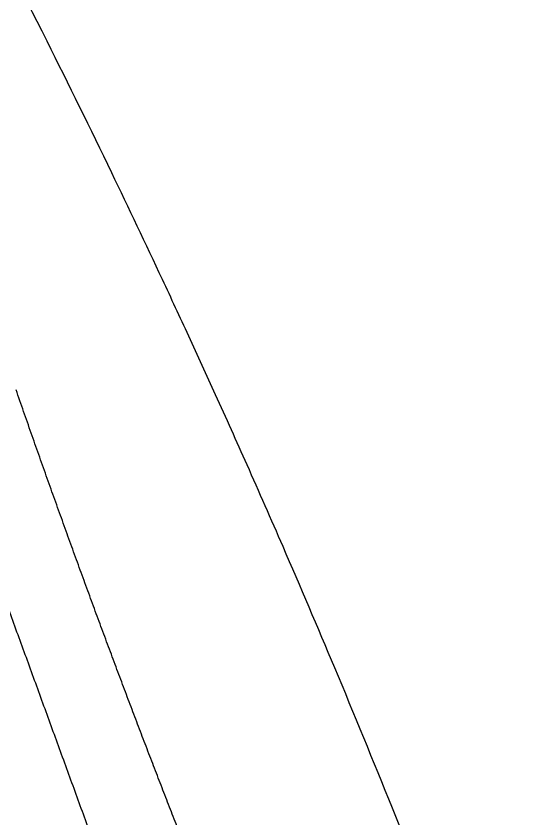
# Model space of a CAD drawing. Extents: x 0 to 1128, y 0 to 827.
# Drawn here: x 768.9 to 775.77, y 566.3 to 577.3 of the extents above; entities that cross this region are included whole.
import ezdxf

# ---------------------------------------------------------------- set-up
doc = ezdxf.new("R2010")
doc.units = 0
doc.header["$LTSCALE"] = 10
doc.header["$MEASUREMENT"] = 0
doc.layers.add('1', color=7, linetype='CONTINUOUS')

msp = doc.modelspace()

# ---------------------------------------------------------------- linework, layer by layer
at = {"layer": '1', "color": 7, "linetype": 'Continuous', "lineweight": -3}
for points, knots in [([(775.77, 561.951), (775.49, 562.723), (774.93, 564.228), (774.09, 566.368), (773.3, 568.292), (772.632, 569.858), (772.085, 571.104), (771.653, 572.065), (771.266, 572.911), (770.795, 573.926), (770.154, 575.276), (769.267, 577.082), (768.172, 579.225), (766.854, 581.694), (765.329, 584.412), (764.215, 586.289), (763.632, 587.246)], [0, 0, 0, 0, 0.087607, 0.171439, 0.245441, 0.309617, 0.353171, 0.390675, 0.422124, 0.452529, 0.510106, 0.58164, 0.66737, 0.766985, 0.880396, 1, 1, 1, 1]), ([(773.159, 561.003), (773.144, 561.042), (773.114, 561.119), (773.069, 561.236), (773.024, 561.352), (772.978, 561.469), (772.932, 561.586), (772.886, 561.703), (772.84, 561.821), (772.793, 561.939), (772.746, 562.058), (772.699, 562.177), (772.652, 562.296), (772.604, 562.415), (772.557, 562.535), (772.509, 562.655), (772.461, 562.776), (772.412, 562.897), (772.364, 563.018), (772.316, 563.14), (772.267, 563.261), (772.218, 563.384), (772.169, 563.507), (772.12, 563.63), (772.07, 563.753), (772.021, 563.877), (771.971, 564.001), (771.922, 564.126), (771.872, 564.251), (771.822, 564.376), (771.772, 564.502), (771.722, 564.628), (771.671, 564.754), (771.621, 564.881), (771.571, 565.008), (771.52, 565.136), (771.469, 565.264), (771.419, 565.392), (771.368, 565.521), (771.317, 565.65), (771.266, 565.78), (771.215, 565.91), (771.164, 566.04), (771.113, 566.171), (771.062, 566.302), (771.011, 566.433), (770.96, 566.565), (770.909, 566.698), (770.857, 566.83), (770.806, 566.964), (770.755, 567.097), (770.703, 567.231), (770.652, 567.366), (770.6, 567.5), (770.549, 567.636), (770.498, 567.771), (770.446, 567.907), (770.395, 568.044), (770.343, 568.181), (770.292, 568.318), (770.24, 568.456), (770.189, 568.594), (770.137, 568.732), (770.085, 568.871), (770.034, 569.011), (769.982, 569.15), (769.931, 569.29), (769.879, 569.431), (769.828, 569.572), (769.776, 569.714), (769.724, 569.855), (769.673, 569.998), (769.621, 570.14), (769.569, 570.284), (769.518, 570.427), (769.466, 570.571), (769.415, 570.715), (769.363, 570.86), (769.311, 571.005), (769.259, 571.151), (769.208, 571.297), (769.156, 571.444), (769.104, 571.591), (769.052, 571.738), (769.001, 571.886), (768.949, 572.034), (768.914, 572.133), (768.897, 572.182)], [0, 0, 0, 0, 0.010422, 0.020876, 0.031362, 0.04188, 0.052429, 0.06301, 0.073623, 0.084267, 0.094943, 0.105651, 0.11639, 0.127161, 0.137964, 0.148798, 0.159664, 0.170561, 0.181491, 0.192452, 0.203444, 0.214469, 0.225525, 0.236613, 0.247732, 0.258883, 0.270066, 0.281281, 0.292527, 0.303806, 0.315116, 0.326457, 0.337831, 0.349236, 0.360674, 0.372143, 0.383644, 0.395177, 0.406742, 0.418339, 0.429967, 0.441628, 0.453321, 0.465045, 0.476802, 0.48859, 0.500411, 0.512264, 0.524149, 0.536066, 0.548015, 0.559997, 0.57201, 0.584057, 0.596135, 0.608246, 0.620389, 0.632565, 0.644773, 0.657013, 0.669287, 0.681593, 0.693932, 0.706303, 0.718707, 0.731145, 0.743615, 0.756118, 0.768654, 0.781223, 0.793825, 0.80646, 0.819128, 0.83183, 0.844565, 0.857334, 0.870135, 0.88297, 0.895839, 0.908741, 0.921677, 0.934647, 0.94765, 0.960687, 0.973757, 0.986862, 1, 1, 1, 1]), ([(767.838, 571.793), (767.914, 571.586), (768.066, 571.17), (768.294, 570.546), (768.521, 569.922), (768.749, 569.298), (768.976, 568.674), (769.204, 568.05), (769.431, 567.425), (769.658, 566.801), (769.865, 566.231), (770.111, 565.558), (770.452, 564.622), (770.871, 563.471), (771.29, 562.321), (771.631, 561.384), (771.838, 560.815), (771.931, 560.557)], [0, 0, 0, 0, 0.05554, 0.111082, 0.166626, 0.222172, 0.27772, 0.33327, 0.388821, 0.444375, 0.49993, 0.540855, 0.624191, 0.749946, 0.848029, 0.931381, 1, 1, 1, 1])]:
    msp.add_open_spline(points, degree=3, knots=knots, dxfattribs=at)

doc.saveas('drawing.dxf')
